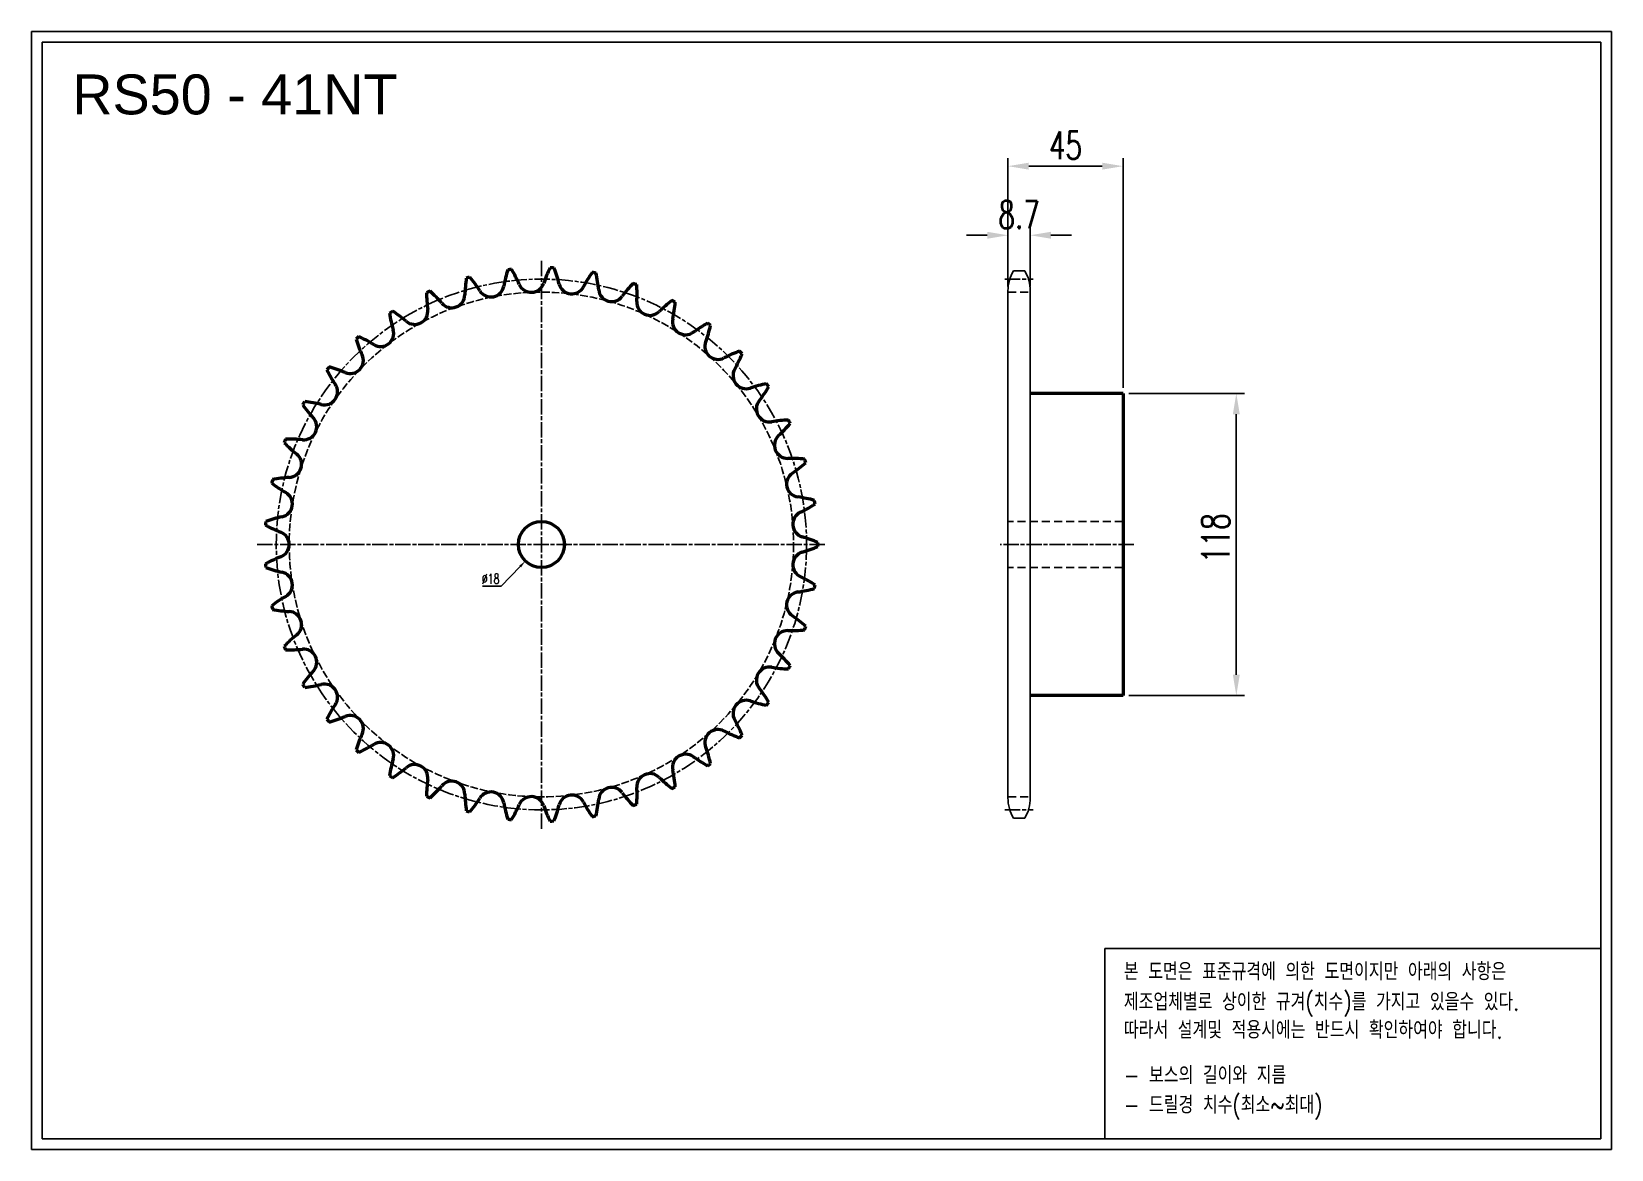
# Model space of a CAD drawing. Header units: millimetres. Extents: x 855 to 1473, y 1643 to 2080.
import ezdxf

# ---------------------------------------------------------------- set-up
doc = ezdxf.new("R2010")
doc.units = ezdxf.units.MM
for name, pattern in [('AM_ISO02W050', [7.5, 6, -1.5]), ('AM_ISO02W050x2', [3.75, 3, -0.75]), ('AM_ISO08W050', [18, 12, -1.5, 3, -1.5]), ('AM_ISO08W050x2', [9, 6, -0.75, 1.5, -0.75]), ('HIDDEN', [9.525, 6.35, -3.175])]:
    doc.linetypes.add(name, pattern=pattern)
for name, color, linetype, lineweight in [('20', 7, 'Continuous', 50), ('21', 6, 'AM_ISO02W050', 25), ('22', 30, 'AM_ISO08W050', 25), ('VIS', 7, 'Continuous', 50)]:
    doc.layers.add(name, color=color, linetype=linetype, lineweight=lineweight)
doc.layers.add('HL', color=2, linetype='HIDDEN')
doc.layers.add('S-DIM', color=7, linetype='Continuous')
doc.styles.add('HAN', font='ROMANS.shx', dxfattribs={"width": 0.7, "bigfont": 'whgtxt.shx'})
doc.styles.add('HSG', font='SIMPLEX.shx', dxfattribs={"width": 0.7, "bigfont": 'HSG.shx'})
doc.styles.get("Standard").update_dxf_attribs({"font": 'arial.ttf'})
doc.dimstyles.new('APP23', dxfattribs={"dimscale": 4.5, "dimtxt": 2.4, "dimasz": 1.8, "dimexe": 0.7, "dimexo": 0.5, "dimgap": 0.6, "dimtad": 1, "dimtoh": 1, "dimdec": 1, "dimrnd": 0.01, "dimzin": 9, "dimdsep": 46, "dimtxsty": 'HSG', "dimcen": 0, "dimclrd": 1, "dimclre": 1, "dimclrt": 256, "dimazin": 2, "dimtp": 1, "dimtm": 1, "dimtfac": 0.5, "dimtdec": 1, "dimtix": 1, "dimtofl": 0, "dimtmove": 0, "dimatfit": 3, "dimfxl": 0, "dimtvp": 1, "dimtolj": 2, "dimlwd": -1, "dimlwe": -1, "dimarcsym": 0})
doc.dimstyles.new('APP4', dxfattribs={"dimscale": 1.6, "dimtxt": 2.4, "dimasz": 1.8, "dimexe": 0.7, "dimexo": 0.5, "dimgap": 0.6, "dimtad": 1, "dimtoh": 1, "dimdec": 1, "dimrnd": 0.01, "dimzin": 9, "dimdsep": 46, "dimtxsty": 'HSG', "dimcen": 0, "dimclrd": 1, "dimclre": 1, "dimclrt": 256, "dimazin": 2, "dimtp": 1, "dimtm": 1, "dimtfac": 0.5, "dimtdec": 1, "dimtofl": 0, "dimtmove": 0, "dimatfit": 3, "dimfxl": 0, "dimtvp": 1, "dimtolj": 2, "dimlwd": -1, "dimlwe": -1, "dimarcsym": 0})

# ---------------------------------------------------------------- blocks, each defined once
blk = doc.blocks.new('*D1')
at = {"layer": 'Defpoints', "color": 0, "transparency": 16777216}
for p in [(1060.6, 1886.23), (1048.08, 1873.29)]:
    blk.add_point(p, dxfattribs=at)
at = {"layer": 'S-DIM', "color": 1, "transparency": 16777216}
for p, q in [((1038.59, 1863.48), (1046.08, 1871.22)), ((1031.35, 1863.48), (1038.59, 1863.48))]:
    blk.add_line(p, q, dxfattribs=at)
blk.add_solid([(1045.73, 1871.56), (1046.42, 1870.89), (1048.08, 1873.29)], dxfattribs=at)
at = {"layer": 'S-DIM', "transparency": 16777216, "insert": (1034.49, 1866.36), "char_height": 3.84, "attachment_point": 5, "style": 'HSG'}
blk.add_mtext('\\A2;∅18', dxfattribs=at)
blk = doc.blocks.new('*D2')
at = {"layer": 'Defpoints', "color": 0, "transparency": 16777216}
for p in [(1245.47, 2000.6), (1236.77, 1978.37), (1245.47, 1978.37)]:
    blk.add_point(p, dxfattribs=at)
at = {"layer": 'S-DIM', "color": 1, "transparency": 16777216}
for p, q in [((1236.77, 1980.62), (1236.77, 2003.75)), ((1245.47, 1980.62), (1245.47, 2003.75)), ((1228.67, 2000.6), (1220.57, 2000.6)), ((1253.57, 2000.6), (1261.67, 2000.6))]:
    blk.add_line(p, q, dxfattribs=at)
for points in [[(1228.67, 2001.95), (1228.67, 1999.25), (1236.77, 2000.6)], [(1253.57, 2001.95), (1253.57, 1999.25), (1245.47, 2000.6)]]:
    blk.add_solid(points, dxfattribs=at)
at = {"layer": 'S-DIM', "transparency": 16777216, "insert": (1241.12, 2008.7), "char_height": 10.8, "attachment_point": 5, "style": 'HSG'}
blk.add_mtext('\\A2;8.7', dxfattribs=at)
blk = doc.blocks.new('*D3')
at = {"layer": 'Defpoints', "color": 0, "transparency": 16777216}
for p in [(1281.77, 2027.6), (1236.77, 1978.37), (1281.77, 1938.76)]:
    blk.add_point(p, dxfattribs=at)
at = {"layer": 'S-DIM', "color": 1, "transparency": 16777216}
for p, q in [((1236.77, 1980.62), (1236.77, 2030.75)), ((1244.87, 2027.6), (1273.67, 2027.6)), ((1281.77, 1941.01), (1281.77, 2030.75))]:
    blk.add_line(p, q, dxfattribs=at)
for points in [[(1244.87, 2028.95), (1244.87, 2026.25), (1236.77, 2027.6)], [(1273.67, 2028.95), (1273.67, 2026.25), (1281.77, 2027.6)]]:
    blk.add_solid(points, dxfattribs=at)
at = {"layer": 'S-DIM', "transparency": 16777216, "insert": (1259.27, 2035.7), "char_height": 10.8, "attachment_point": 5, "style": 'HSG'}
blk.add_mtext('\\A2;45', dxfattribs=at)
blk = doc.blocks.new('*D4')
at = {"layer": 'Defpoints', "color": 0, "transparency": 16777216}
for p in [(1281.77, 1938.76), (1281.77, 1820.76), (1326.07, 1820.76)]:
    blk.add_point(p, dxfattribs=at)
at = {"layer": 'S-DIM', "color": 1, "transparency": 16777216}
for p, q in [((1284.02, 1938.76), (1329.22, 1938.76)), ((1326.07, 1930.66), (1326.07, 1828.86)), ((1284.02, 1820.76), (1329.22, 1820.76))]:
    blk.add_line(p, q, dxfattribs=at)
for points in [[(1324.72, 1930.66), (1327.42, 1930.66), (1326.07, 1938.76)], [(1324.72, 1828.86), (1327.42, 1828.86), (1326.07, 1820.76)]]:
    blk.add_solid(points, dxfattribs=at)
at = {"layer": 'S-DIM', "transparency": 16777216, "insert": (1317.97, 1882.25), "char_height": 10.8, "attachment_point": 5, "rotation": 90, "style": 'HSG'}
blk.add_mtext('\\A2;118', dxfattribs=at)

msp = doc.modelspace()

# ---------------------------------------------------------------- linework, layer by layer
for p, q in [((1243.34, 1986.76), (1238.89, 1986.76)), ((1236.77, 1879.76), (1236.77, 1978.82)), ((1245.47, 1879.76), (1245.47, 1978.82)), ((1236.77, 1879.76), (1236.77, 1780.7)), ((1245.47, 1879.76), (1245.47, 1780.7)), ((1243.34, 1772.76), (1238.89, 1772.76))]:
    msp.add_line(p, q)
for points in [[(854.98, 2080.18), (1472.74, 2080.18), (1472.74, 1643.38), (854.98, 1643.38)], [(859.14, 2076.02), (1468.58, 2076.02), (1468.58, 1647.54), (859.14, 1647.54)]]:
    msp.add_lwpolyline(points, close=True)
at = {"color": 6}
msp.add_lwpolyline([(1274.61, 1721.85), (1468.58, 1721.85), (1468.58, 1647.54), (1274.61, 1647.54)], close=True, dxfattribs=at)
for centre, start, end in [((1252.64, 1978.82), 150, 180), ((1229.59, 1978.82), 0, 30), ((1252.64, 1780.7), 180, 210), ((1229.59, 1780.7), 330, 0)]:
    msp.add_arc(centre, 15.87, start, end)
at = {"layer": '20'}
for centre, radius, start, end in [((1076.82, 1976.05), 52.43, 171.4467, 178.65854), ((1054.34, 1879.76), 108.15, 104.97493, 105.75678), ((985.82, 1951.04), 52.43, 32.07317, 39.285), ((1091.25, 1971.49), 52.43, 162.66622, 169.87805), ((1054.34, 1879.76), 108.15, 96.19444, 96.97629), ((997.5, 1960.67), 52.43, 23.29268, 30.50452), ((1104.82, 1964.78), 52.43, 153.88573, 161.09756), ((1054.34, 1879.76), 108.15, 87.41395, 88.19581), ((1010.52, 1968.4), 52.43, 14.5122, 21.72403), ((1117.21, 1956.08), 52.43, 145.10524, 152.31707), ((1054.34, 1879.76), 108.15, 78.63346, 79.41532), ((1024.56, 1974.05), 52.43, 5.73171, 12.94354), ((1054.34, 1879.76), 108.15, 113.75541, 114.53727), ((1061.85, 1978.35), 52.43, 180.22719, 187.43902), ((975.74, 1939.75), 52.43, 40.85366, 48.06549), ((1019.27, 1977.4), 5.13, 220.85366, 358.65854), ((1034.59, 1981.61), 5.13, 212.07317, 349.87805), ((1050.37, 1983.43), 5.13, 203.29268, 341.09756), ((1066.24, 1982.82), 5.13, 194.5122, 332.31707), ((1081.83, 1979.79), 5.13, 185.73171, 323.53659), ((1128.12, 1945.59), 52.43, 136.32475, 143.53659), ((1054.34, 1879.76), 108.15, 69.85297, 70.63483), ((1039.3, 1977.49), 52.43, 356.95122, 4.16305), ((1054.34, 1879.76), 108.15, 122.5359, 123.31776), ((967.5, 1927.05), 52.43, 49.63415, 56.84598), ((1004.78, 1970.9), 5.13, 229.63415, 7.43902), ((1096.78, 1974.43), 5.13, 176.95122, 314.7561), ((1137.3, 1933.55), 52.43, 127.54427, 134.7561), ((1054.34, 1879.76), 108.15, 61.07249, 61.85434), ((1054.4, 1978.64), 52.43, 348.17073, 355.38256), ((1046.72, 1978.34), 52.43, 189.00768, 196.21951), ((1110.73, 1966.84), 5.13, 168.17073, 305.97561), ((1144.54, 1920.26), 52.43, 118.76378, 125.97561), ((1069.49, 1977.47), 52.43, 339.39024, 346.60208), ((1054.34, 1879.76), 108.15, 52.292, 53.07385), ((1054.34, 1879.76), 108.15, 131.31639, 132.09825), ((1031.76, 1976.02), 52.43, 197.78817, 205), ((961.3, 1913.24), 52.43, 58.41463, 65.62647), ((991.45, 1962.27), 5.13, 238.41463, 16.21951), ((1123.36, 1957.21), 5.13, 159.39024, 297.19512), ((979.59, 1951.7), 5.13, 247.19512, 25), ((1149.67, 1906.02), 52.43, 109.98329, 117.19512), ((1084.23, 1974.01), 52.43, 330.60976, 337.82159), ((1054.34, 1879.76), 108.15, 43.51151, 44.29337), ((1054.34, 1879.76), 108.15, 140.09688, 140.87873), ((1017.33, 1971.45), 52.43, 206.56866, 213.78049), ((957.28, 1898.64), 52.43, 67.19512, 74.40695), ((1134.38, 1945.77), 5.13, 150.60976, 288.41463), ((969.49, 1939.45), 5.13, 255.97561, 33.78049), ((1152.56, 1891.16), 52.43, 101.2028, 108.41463), ((1098.27, 1968.34), 52.43, 321.82927, 329.0411), ((1054.34, 1879.76), 108.15, 34.73102, 35.51288), ((1054.34, 1879.76), 108.15, 148.87736, 149.65922), ((1003.76, 1964.72), 52.43, 215.34914, 222.56098), ((955.54, 1883.6), 52.43, 75.97561, 83.18744), ((1143.52, 1932.77), 5.13, 141.82927, 279.63415), ((961.37, 1925.79), 5.13, 264.7561, 42.56098), ((1153.15, 1876.03), 52.43, 92.42231, 99.63415), ((1054.34, 1879.76), 108.15, 25.95054, 26.73239), ((1150.56, 1918.54), 5.13, 133.04878, 270.85366), ((1111.27, 1960.6), 52.43, 313.04878, 320.26061), ((1054.34, 1879.76), 108.15, 157.65785, 158.43971), ((991.39, 1956.01), 52.43, 224.12963, 231.34146), ((956.11, 1868.48), 52.43, 84.7561, 91.96793), ((955.43, 1911.06), 5.13, 273.53659, 51.34146), ((1151.42, 1860.99), 52.43, 83.64183, 90.85366), ((1122.95, 1950.96), 52.43, 304.26829, 311.48013), ((1054.34, 1879.76), 108.15, 17.17005, 17.9519), ((1054.34, 1879.76), 108.15, 166.43834, 167.2202), ((980.49, 1945.5), 52.43, 232.91012, 240.12195), ((958.98, 1853.61), 52.43, 93.53659, 100.74842), ((1155.35, 1903.4), 5.13, 124.26829, 262.07317), ((951.82, 1895.6), 5.13, 282.31707, 60.12195), ((1147.42, 1846.39), 52.43, 74.86134, 82.07317), ((1054.34, 1879.76), 108.15, 8.38956, 9.17142), ((964.09, 1839.37), 52.43, 102.31707, 109.52891), ((1157.78, 1887.7), 5.13, 115.4878, 253.29268), ((1133.01, 1939.66), 52.43, 295.4878, 302.69964), ((1054.34, 1879.76), 108.15, 175.21883, 176.00068), ((971.32, 1933.46), 52.43, 241.69061, 248.90244), ((950.6, 1879.76), 5.13, 291.09756, 68.90244), ((1141.23, 1832.58), 52.43, 66.08085, 73.29268), ((1141.23, 1926.95), 52.43, 286.70732, 293.91915), ((1054.34, 1879.76), 108.15, 359.60907, 0.39093), ((971.32, 1826.06), 52.43, 111.09756, 118.30939), ((1054.34, 1879.76), 108.15, 183.99932, 184.78117), ((1157.78, 1871.82), 5.13, 106.70732, 244.5122), ((964.09, 1920.16), 52.43, 250.47109, 257.68293), ((951.82, 1863.92), 5.13, 299.87805, 77.68293), ((1133.01, 1819.86), 52.43, 57.30036, 64.5122), ((980.49, 1814.02), 52.43, 119.87805, 127.08988), ((1155.35, 1856.12), 5.13, 97.92683, 235.73171), ((1147.42, 1913.13), 52.43, 277.92683, 285.13866), ((1054.34, 1879.76), 108.15, 350.82858, 351.61044), ((1054.34, 1879.76), 108.15, 192.7798, 193.56166), ((958.98, 1905.91), 52.43, 259.25158, 266.46341), ((955.43, 1848.46), 5.13, 308.65854, 86.46341), ((1122.95, 1808.56), 52.43, 48.51987, 55.73171), ((1054.34, 1879.76), 108.15, 342.0481, 342.82995), ((991.39, 1803.51), 52.43, 128.65854, 135.87037), ((1150.56, 1840.98), 5.13, 89.14634, 226.95122), ((1151.42, 1898.53), 52.43, 269.14634, 276.35817), ((1054.34, 1879.76), 108.15, 201.56029, 202.34215), ((956.11, 1891.04), 52.43, 268.03207, 275.2439), ((961.37, 1833.73), 5.13, 317.43902, 95.2439), ((1111.27, 1798.92), 52.43, 39.73939, 46.95122), ((1003.76, 1794.8), 52.43, 137.43902, 144.65086), ((1143.52, 1826.75), 5.13, 80.36585, 218.17073), ((1153.15, 1883.49), 52.43, 260.36585, 267.57769), ((1054.34, 1879.76), 108.15, 333.26761, 334.04946), ((1054.34, 1879.76), 108.15, 210.34078, 211.12264), ((955.54, 1875.92), 52.43, 276.81256, 284.02439), ((969.49, 1820.08), 5.13, 326.21951, 104.02439), ((1098.27, 1791.18), 52.43, 30.9589, 38.17073), ((1017.33, 1788.07), 52.43, 146.21951, 153.43134), ((1134.38, 1813.76), 5.13, 71.58537, 209.39024), ((1152.56, 1868.36), 52.43, 251.58537, 258.7972), ((1054.34, 1879.76), 108.15, 324.48712, 325.26898), ((1054.34, 1879.76), 108.15, 219.12127, 219.90312), ((957.28, 1860.88), 52.43, 285.59305, 292.80488), ((979.59, 1807.82), 5.13, 335, 112.80488), ((1084.23, 1785.51), 52.43, 22.17841, 29.39024), ((1031.76, 1783.5), 52.43, 155, 162.21183), ((1123.36, 1802.31), 5.13, 62.80488, 200.60976), ((1149.67, 1853.51), 52.43, 242.80488, 250.01671), ((1054.34, 1879.76), 108.15, 315.70663, 316.48849), ((1054.34, 1879.76), 108.15, 227.90175, 228.68361), ((961.3, 1846.29), 52.43, 294.37353, 301.58537), ((991.45, 1797.26), 5.13, 343.78049, 121.58537), ((1110.73, 1792.68), 5.13, 54.02439, 191.82927), ((1069.49, 1782.05), 52.43, 13.39792, 20.60976), ((1046.72, 1781.18), 52.43, 163.78049, 170.99232), ((967.5, 1832.48), 52.43, 303.15402, 310.36585), ((1004.78, 1788.62), 5.13, 352.56098, 130.36585), ((1054.4, 1780.88), 52.43, 4.61744, 11.82927), ((1144.54, 1839.26), 52.43, 234.02439, 241.23622), ((1054.34, 1879.76), 108.15, 306.92615, 307.708), ((1054.34, 1879.76), 108.15, 236.68224, 237.4641), ((1061.85, 1781.17), 52.43, 172.56098, 179.77281), ((975.74, 1819.77), 52.43, 311.93451, 319.14634), ((1019.27, 1782.12), 5.13, 1.34146, 139.14634), ((1096.78, 1785.1), 5.13, 45.2439, 183.04878), ((1137.3, 1825.97), 52.43, 225.2439, 232.45573), ((1054.34, 1879.76), 108.15, 245.46273, 246.24459), ((1076.82, 1783.47), 52.43, 181.34146, 188.5533), ((985.82, 1808.48), 52.43, 320.715, 327.92683), ((1034.59, 1777.92), 5.13, 10.12195, 147.92683), ((1050.37, 1776.09), 5.13, 18.90244, 156.70732), ((1066.24, 1776.7), 5.13, 27.68293, 165.4878), ((1024.56, 1785.47), 52.43, 347.05646, 354.26829), ((1081.83, 1779.73), 5.13, 36.46341, 174.26829), ((1128.12, 1813.93), 52.43, 216.46341, 223.67525), ((1039.3, 1782.03), 52.43, 355.83695, 3.04878), ((1054.34, 1879.76), 108.15, 298.14566, 298.92751), ((1054.34, 1879.76), 108.15, 254.24322, 255.02507), ((1091.25, 1788.03), 52.43, 190.12195, 197.33378), ((997.5, 1798.85), 52.43, 329.49548, 336.70732), ((1104.82, 1794.74), 52.43, 198.90244, 206.11427), ((1010.52, 1791.13), 52.43, 338.27597, 345.4878), ((1117.21, 1803.44), 52.43, 207.68293, 214.89476), ((1054.34, 1879.76), 108.15, 280.58468, 281.36654), ((1054.34, 1879.76), 108.15, 289.36517, 290.14703), ((1054.34, 1879.76), 108.15, 263.02371, 263.80556), ((1054.34, 1879.76), 108.15, 271.80419, 272.58605)]:
    msp.add_arc(centre, radius, start, end, dxfattribs=at)
at = {"layer": '21', "linetype": 'AM_ISO02W050x2'}
msp.add_circle((1054.34, 1879.76), 98.61, dxfattribs=at)
at = {"layer": '22', "linetype": 'AM_ISO08W050x2'}
for p, q in [((1054.34, 1768.61), (1054.34, 1990.91)), ((1235.59, 1983.45), (1246.65, 1983.45)), ((943.19, 1879.76), (1165.49, 1879.76)), ((1285.98, 1879.76), (1233.74, 1879.76)), ((1235.59, 1776.07), (1246.65, 1776.07))]:
    msp.add_line(p, q, dxfattribs=at)
msp.add_circle((1054.34, 1879.76), 103.69, dxfattribs=at)
at = {"layer": 'HL', "ltscale": 0.5}
for p, q in [((1236.77, 1978.37), (1245.47, 1978.37)), ((1281.77, 1888.76), (1236.77, 1888.76)), ((1281.77, 1870.76), (1236.77, 1870.76)), ((1236.77, 1781.15), (1245.47, 1781.15))]:
    msp.add_line(p, q, dxfattribs=at)
at = {"layer": 'VIS'}
for p, q in [((1281.77, 1938.76), (1245.47, 1938.76)), ((1281.77, 1938.76), (1281.77, 1820.76)), ((1281.77, 1820.76), (1245.47, 1820.76))]:
    msp.add_line(p, q, dxfattribs=at)
msp.add_circle((1054.34, 1879.76), 9, dxfattribs=at)

# ---------------------------------------------------------------- texts
msp.add_text('RS50 - 41NT', height=15.6).set_placement((870.89, 2047.83))
at = {"color": 6, "style": 'HAN', "width": 0.8}
for s, p in [('본 도면은 표준규격에 의한 도면이지만 아래의 사항은', (1282.11, 1709.46)), ('제조업체별로 상이한 규겨(치수)를 가지고 있을수 있다.', (1282.11, 1697.64)), ('따라서 설계및 적용시에는 반드시 확인하여야 합니다.', (1282.11, 1686.67)), ('- 보스의 길이와 지름', (1282.11, 1668.98)), ('- 드릴경 치수(최소~최대)', (1282.11, 1657.37))]:
    msp.add_text(s, height=6.82, dxfattribs=at).set_placement(p)

# ---------------------------------------------------------------- dimensions: what is measured, and where the dimension line sits
at = {"layer": 'S-DIM'}
dim = msp.add_linear_dim(base=(1281.77, 2027.6), p1=(1236.77, 1978.37), p2=(1281.77, 1938.76), dimstyle='APP23', dxfattribs=at)
dim.commit()
dim.dimension.update_dxf_attribs({"geometry": '*D3', "text_midpoint": (1259.27, 2035.7)})
dim = msp.add_linear_dim(base=(1245.47, 2000.6), p1=(1236.77, 1978.37), p2=(1245.47, 1978.37), dimstyle='APP23', dxfattribs=at)
dim.commit()
dim.dimension.update_dxf_attribs({"geometry": '*D2', "text_midpoint": (1241.12, 2000.6), "dimtype": 128})
dim = msp.add_linear_dim(base=(1326.07, 1820.76), p1=(1281.77, 1938.76), p2=(1281.77, 1820.76), angle=90, dimstyle='APP23', dxfattribs=at)
dim.commit()
dim.dimension.update_dxf_attribs({"geometry": '*D4', "text_midpoint": (1326.07, 1882.25), "dimtype": 128})
at = {"layer": 'S-DIM', "color": 3}
dim = msp.add_diameter_dim_2p(p1=(1060.6, 1886.23), p2=(1048.08, 1873.29), dimstyle='APP4', dxfattribs=at)
dim.commit()
dim.dimension.update_dxf_attribs({"geometry": '*D1', "text_midpoint": (1034.49, 1863.48), "dimtype": 131})

doc.saveas('drawing.dxf')
